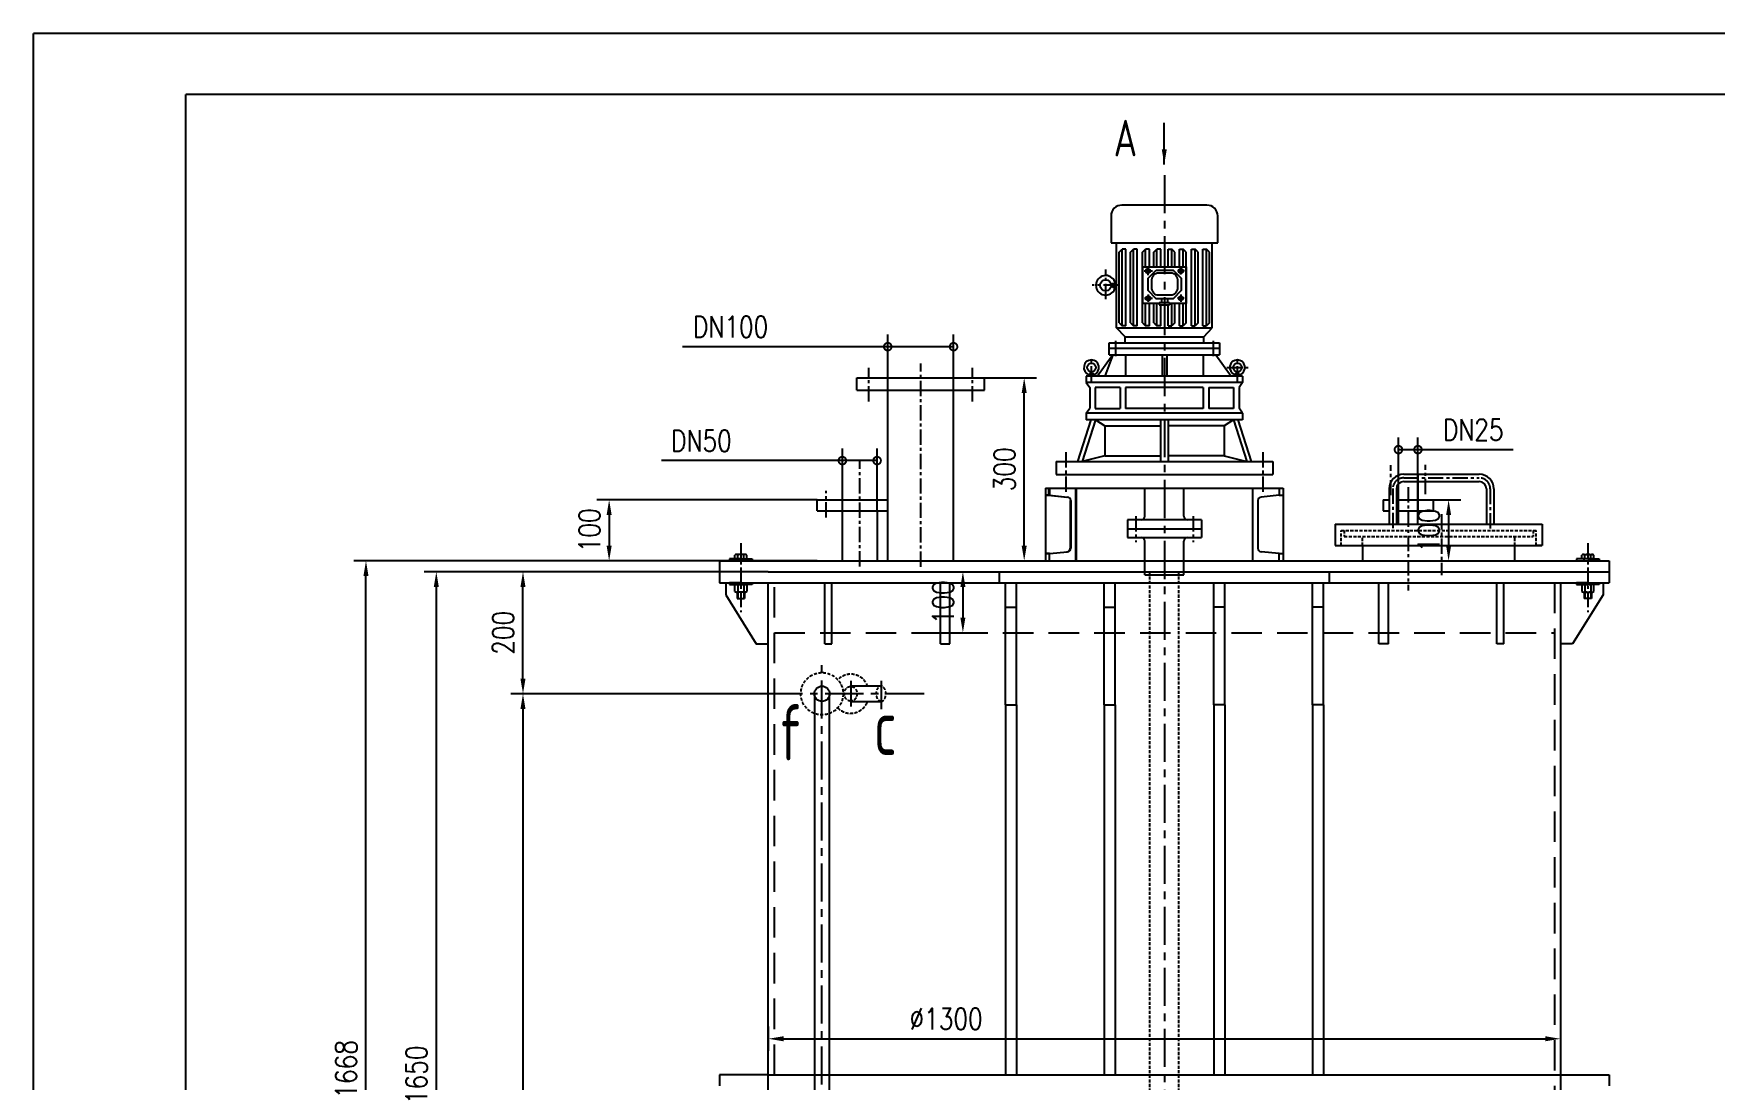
# Model space of a CAD drawing. Header units: millimetres. Extents: x -250 to 5690, y -100 to 4100.
# Drawn here: x -250 to 2510, y 2383 to 4100 of the extents above; entities that cross this region are included whole.
import ezdxf

# ---------------------------------------------------------------- set-up
doc = ezdxf.new("R2010")
doc.units = ezdxf.units.MM
doc.header["$LTSCALE"] = 100
doc.linetypes.add('CENTER', pattern=[2, 1.25, -0.25, 0.25, -0.25])
doc.linetypes.add('DASHED', pattern=[0.75, 0.5, -0.25])
for name, color, linetype in [('1轮廓实线层', 7, 'Continuous'), ('2细线层', 4, 'Continuous'), ('3中心线层', 1, 'CENTER'), ('4虚线层', 6, 'DASHED'), ('6文字层', 3, 'Continuous'), ('RAHMEN025', 7, 'Continuous'), ('图框层', 7, 'Continuous')]:
    doc.layers.add(name, color=color, linetype=linetype)
doc.styles.add('PC_TEXTSTYLE', font='isocp.shx', dxfattribs={"width": 0.8, "bigfont": 'hzfs.shx'})
doc.styles.get("Standard").update_dxf_attribs({"font": 'isocp.shx', "width": 0.707, "bigfont": 'hztxt.shx'})
doc.styles.add('TH_GBDIM', font='romans.shx', dxfattribs={"width": 0.8, "bigfont": 'gbcbig.shx'})
doc.dimstyles.new('TH_GBDIM', dxfattribs={"dimscale": 10, "dimtxt": 3.5, "dimasz": 2.5, "dimexe": 2, "dimexo": 0, "dimgap": 1.5, "dimtad": 1, "dimdec": 1, "dimzin": 0, "dimdsep": 46, "dimtxsty": 'TH_GBDIM', "dimcen": 2.5, "dimclrd": 130, "dimclre": 130, "dimclrt": 3, "dimadec": 0, "dimazin": 0, "dimtfac": 0.714286, "dimtdec": 1, "dimtmove": 0, "dimatfit": 3, "dimfxl": 1, "dimtzin": 0, "dimlwd": -1, "dimlwe": -1, "dimarcsym": 0})

# ---------------------------------------------------------------- blocks, each defined once
blk = doc.blocks.new('*D15')
at = {"layer": '1轮廓实线层', "color": 130, "ltscale": 0.1, "transparency": 16777216}
for p, q in [((875.7, 3217.5), (390.8, 3217.5)), ((410.8, 3192.5), (410.8, 1592.5)), ((955.7, 1567.5), (390.8, 1567.5))]:
    blk.add_line(p, q, dxfattribs=at)
for points in [[(406.7, 3192.5), (415, 3192.5), (410.8, 3217.5)], [(406.7, 1592.5), (415, 1592.5), (410.8, 1567.5)]]:
    blk.add_solid(points, dxfattribs=at)
at = {"layer": 'Defpoints', "color": 0, "ltscale": 0.1, "transparency": 16777216}
for p in [(875.7, 3217.5), (410.8, 1567.5), (955.7, 1567.5)]:
    blk.add_point(p, dxfattribs=at)
at = {"layer": '1轮廓实线层', "color": 3, "ltscale": 0.1, "transparency": 16777216, "insert": (378.3, 2392.5), "char_height": 35, "attachment_point": 5, "rotation": 90, "style": 'TH_GBDIM'}
blk.add_mtext('1650{}{}', dxfattribs=at)
blk = doc.blocks.new('_DotSmall')
at = {"color": 0, "linetype": 'ByBlock', "const_width": 0.5}
blk.add_lwpolyline([(-0.0625, 0, 1), (0.0625, 0, 1)], format="xyb", close=True, dxfattribs=at)
blk = doc.blocks.new('*D26')
at = {"layer": '1轮廓实线层', "color": 130, "ltscale": 0.1, "transparency": 16777216}
for p, q in [((1077.2, 3399.8), (780.2, 3399.8)), ((1077.2, 3317.5), (1077.2, 3419.8)), ((1134.2, 3399.8), (1077.2, 3399.8)), ((1134.2, 3317.5), (1134.2, 3419.8))]:
    blk.add_line(p, q, dxfattribs=at)
at = {"layer": 'Defpoints', "color": 0, "ltscale": 0.1, "transparency": 16777216}
for p in [(1134.2, 3399.8), (1077.2, 3317.5), (1134.2, 3317.5)]:
    blk.add_point(p, dxfattribs=at)
at = {"layer": '1轮廓实线层', "color": 130, "ltscale": 0.1, "transparency": 16777216, "xscale": 25, "yscale": 25, "zscale": 25, "rotation": 180}
blk.add_blockref('_DotSmall', (1077.2, 3399.8), dxfattribs=at)
at = {"layer": '1轮廓实线层', "color": 130, "ltscale": 0.1, "transparency": 16777216, "xscale": 25, "yscale": 25, "zscale": 25}
blk.add_blockref('_DotSmall', (1134.2, 3399.8), dxfattribs=at)
at = {"layer": '1轮廓实线层', "color": 3, "ltscale": 0.1, "transparency": 16777216, "insert": (845.9, 3432.3), "char_height": 35, "attachment_point": 5, "style": 'TH_GBDIM'}
blk.add_mtext('DN50{}{}', dxfattribs=at)
blk = doc.blocks.new('*D27')
at = {"layer": '1轮廓实线层', "color": 130, "ltscale": 0.1, "transparency": 16777216}
for p, q in [((1151.7, 3515.5), (1151.7, 3606.6)), ((1259.7, 3515.5), (1259.7, 3606.6)), ((1151.7, 3586.6), (814.7, 3586.6)), ((1259.7, 3586.6), (1151.7, 3586.6))]:
    blk.add_line(p, q, dxfattribs=at)
at = {"layer": 'Defpoints', "color": 0, "ltscale": 0.1, "transparency": 16777216}
for p in [(1259.7, 3586.6), (1151.7, 3515.5), (1259.7, 3515.5)]:
    blk.add_point(p, dxfattribs=at)
at = {"layer": '1轮廓实线层', "color": 130, "ltscale": 0.1, "transparency": 16777216, "xscale": 25, "yscale": 25, "zscale": 25, "rotation": 180}
blk.add_blockref('_DotSmall', (1151.7, 3586.6), dxfattribs=at)
at = {"layer": '1轮廓实线层', "color": 130, "ltscale": 0.1, "transparency": 16777216, "xscale": 25, "yscale": 25, "zscale": 25}
blk.add_blockref('_DotSmall', (1259.7, 3586.6), dxfattribs=at)
at = {"layer": '1轮廓实线层', "color": 3, "ltscale": 0.1, "transparency": 16777216, "insert": (893.7, 3619.1), "char_height": 35, "attachment_point": 5, "style": 'TH_GBDIM'}
blk.add_mtext('DN100{}{}', dxfattribs=at)
blk = doc.blocks.new('*D28')
at = {"layer": '1轮廓实线层', "color": 130, "ltscale": 0.1, "transparency": 16777216}
for p, q in [((1989.8, 3317.4), (1989.8, 3437.8)), ((2021.8, 3317.4), (2021.8, 3437.8)), ((1989.8, 3417.8), (2021.8, 3417.8)), ((2021.8, 3417.8), (2178.1, 3417.8))]:
    blk.add_line(p, q, dxfattribs=at)
at = {"layer": 'Defpoints', "color": 0, "ltscale": 0.1, "transparency": 16777216}
for p in [(2021.8, 3417.8), (1989.8, 3317.4), (2021.8, 3317.4)]:
    blk.add_point(p, dxfattribs=at)
at = {"layer": '1轮廓实线层', "color": 130, "ltscale": 0.1, "transparency": 16777216, "xscale": 25, "yscale": 25, "zscale": 25, "rotation": 180}
blk.add_blockref('_DotSmall', (1989.8, 3417.8), dxfattribs=at)
at = {"layer": '1轮廓实线层', "color": 130, "ltscale": 0.1, "transparency": 16777216, "xscale": 25, "yscale": 25, "zscale": 25}
blk.add_blockref('_DotSmall', (2021.8, 3417.8), dxfattribs=at)
at = {"layer": '1轮廓实线层', "color": 3, "ltscale": 0.1, "transparency": 16777216, "insert": (2112.5, 3450.3), "char_height": 35, "attachment_point": 5, "style": 'TH_GBDIM'}
blk.add_mtext('DN25{}{}', dxfattribs=at)
blk = doc.blocks.new('*D30')
at = {"layer": '1轮廓实线层', "color": 130, "ltscale": 0.1, "transparency": 16777216}
for p, q in [((984.3, 3017.4), (533.1, 3017.4)), ((553.1, 2992.4), (553.1, 1592.5)), ((832.3, 1567.5), (533.1, 1567.5))]:
    blk.add_line(p, q, dxfattribs=at)
for points in [[(548.9, 2992.4), (557.2, 2992.4), (553.1, 3017.4)], [(548.9, 1592.5), (557.2, 1592.5), (553.1, 1567.5)]]:
    blk.add_solid(points, dxfattribs=at)
at = {"layer": 'Defpoints', "color": 0, "ltscale": 0.1, "transparency": 16777216}
for p in [(984.3, 3017.4), (553.1, 1567.5), (832.3, 1567.5)]:
    blk.add_point(p, dxfattribs=at)
at = {"layer": '1轮廓实线层', "color": 3, "ltscale": 0.1, "transparency": 16777216, "insert": (520.6, 2292.4), "char_height": 35, "attachment_point": 5, "rotation": 90, "style": 'TH_GBDIM'}
blk.add_mtext('1450{}{}', dxfattribs=at)
blk = doc.blocks.new('*D39')
at = {"layer": '1轮廓实线层', "color": 130, "ltscale": 0.1, "transparency": 16777216}
for p, q in [((1035.7, 3335.5), (674.5, 3335.5)), ((694.5, 3310.5), (694.5, 3260.5)), ((1035.7, 3235.5), (674.5, 3235.5))]:
    blk.add_line(p, q, dxfattribs=at)
for points in [[(690.3, 3310.5), (698.6, 3310.5), (694.5, 3335.5)], [(690.3, 3260.5), (698.6, 3260.5), (694.5, 3235.5)]]:
    blk.add_solid(points, dxfattribs=at)
at = {"layer": 'Defpoints', "color": 0, "ltscale": 0.1, "transparency": 16777216}
for p in [(1035.7, 3335.5), (694.5, 3235.5), (1035.7, 3235.5)]:
    blk.add_point(p, dxfattribs=at)
at = {"layer": '1轮廓实线层', "color": 3, "ltscale": 0.1, "transparency": 16777216, "insert": (662, 3285.5), "char_height": 35, "attachment_point": 5, "rotation": 90, "style": 'TH_GBDIM'}
blk.add_mtext('100{}{}', dxfattribs=at)
blk = doc.blocks.new('*D40')
at = {"layer": '1轮廓实线层', "color": 130, "ltscale": 0.1, "transparency": 16777216}
for p, q in [((1310.7, 3535.5), (1395.6, 3535.5)), ((1375.6, 3260.5), (1375.6, 3510.5)), ((1306.5, 3235.5), (1395.6, 3235.5))]:
    blk.add_line(p, q, dxfattribs=at)
for points in [[(1371.4, 3510.5), (1379.8, 3510.5), (1375.6, 3535.5)], [(1371.4, 3260.5), (1379.8, 3260.5), (1375.6, 3235.5)]]:
    blk.add_solid(points, dxfattribs=at)
at = {"layer": 'Defpoints', "color": 0, "ltscale": 0.1, "transparency": 16777216}
for p in [(1310.7, 3535.5), (1375.6, 3535.5), (1306.5, 3235.5)]:
    blk.add_point(p, dxfattribs=at)
at = {"layer": '1轮廓实线层', "color": 3, "ltscale": 0.1, "transparency": 16777216, "insert": (1343.1, 3385.5), "char_height": 35, "attachment_point": 5, "rotation": 90, "style": 'TH_GBDIM'}
blk.add_mtext('300{}{}', dxfattribs=at)
blk = doc.blocks.new('*D41')
at = {"layer": '1轮廓实线层', "color": 130, "ltscale": 0.1, "transparency": 16777216}
for p, q in [((875.7, 3217.5), (533.1, 3217.5)), ((553.1, 3042.4), (553.1, 3192.5)), ((984.3, 3017.4), (533.1, 3017.4))]:
    blk.add_line(p, q, dxfattribs=at)
for points in [[(548.9, 3192.5), (557.2, 3192.5), (553.1, 3217.5)], [(548.9, 3042.4), (557.2, 3042.4), (553.1, 3017.4)]]:
    blk.add_solid(points, dxfattribs=at)
at = {"layer": 'Defpoints', "color": 0, "ltscale": 0.1, "transparency": 16777216}
for p in [(553.1, 3217.5), (875.7, 3217.5), (984.3, 3017.4)]:
    blk.add_point(p, dxfattribs=at)
at = {"layer": '1轮廓实线层', "color": 3, "ltscale": 0.1, "transparency": 16777216, "insert": (520.6, 3117.4), "char_height": 35, "attachment_point": 5, "rotation": 90, "style": 'TH_GBDIM'}
blk.add_mtext('200{}{}', dxfattribs=at)
blk = doc.blocks.new('*D43')
at = {"layer": '1轮廓实线层', "color": 130, "ltscale": 0.1, "transparency": 16777216}
for p, q in [((1212.8, 3217.5), (1295, 3217.5)), ((1275, 3192.5), (1275, 3142.5)), ((1212.8, 3117.5), (1295, 3117.5))]:
    blk.add_line(p, q, dxfattribs=at)
for points in [[(1270.9, 3192.5), (1279.2, 3192.5), (1275, 3217.5)], [(1270.9, 3142.5), (1279.2, 3142.5), (1275, 3117.5)]]:
    blk.add_solid(points, dxfattribs=at)
at = {"layer": 'Defpoints', "color": 0, "ltscale": 0.1, "transparency": 16777216}
for p in [(1212.8, 3217.5), (1212.8, 3117.5), (1275, 3117.5)]:
    blk.add_point(p, dxfattribs=at)
at = {"layer": '1轮廓实线层', "color": 3, "ltscale": 0.1, "transparency": 16777216, "insert": (1242.5, 3167.5), "char_height": 35, "attachment_point": 5, "rotation": 90, "style": 'TH_GBDIM'}
blk.add_mtext('100{}{}', dxfattribs=at)
blk = doc.blocks.new('*D48')
at = {"layer": '1轮廓实线层', "color": 130, "ltscale": 0.1, "transparency": 16777216}
for p, q in [((955.7, 2471.5), (955.7, 2431.6)), ((2255.7, 2471.5), (2255.7, 2431.6)), ((980.7, 2451.6), (2230.7, 2451.6))]:
    blk.add_line(p, q, dxfattribs=at)
for points in [[(980.7, 2455.8), (980.7, 2447.5), (955.7, 2451.6)], [(2230.7, 2455.8), (2230.7, 2447.5), (2255.7, 2451.6)]]:
    blk.add_solid(points, dxfattribs=at)
at = {"layer": 'Defpoints', "color": 0, "ltscale": 0.1, "transparency": 16777216}
for p in [(955.7, 2471.5), (2255.7, 2471.5), (2255.7, 2451.6)]:
    blk.add_point(p, dxfattribs=at)
at = {"layer": '1轮廓实线层', "color": 3, "ltscale": 0.1, "transparency": 16777216, "insert": (1247.5, 2484.1), "char_height": 35, "attachment_point": 5, "style": 'TH_GBDIM'}
blk.add_mtext('%%c1300{}{}', dxfattribs=at)
blk = doc.blocks.new('*D49')
at = {"layer": '1轮廓实线层', "color": 130, "ltscale": 0.1, "transparency": 16777216}
for p, q in [((875.7, 3235.5), (275.4, 3235.5)), ((295.4, 1592.5), (295.4, 3210.5)), ((837.3, 1567.5), (275.4, 1567.5))]:
    blk.add_line(p, q, dxfattribs=at)
for points in [[(291.2, 3210.5), (299.6, 3210.5), (295.4, 3235.5)], [(291.2, 1592.5), (299.6, 1592.5), (295.4, 1567.5)]]:
    blk.add_solid(points, dxfattribs=at)
at = {"layer": 'Defpoints', "color": 0, "ltscale": 0.1, "transparency": 16777216}
for p in [(295.4, 3235.5), (875.7, 3235.5), (837.3, 1567.5)]:
    blk.add_point(p, dxfattribs=at)
at = {"layer": '1轮廓实线层', "color": 3, "ltscale": 0.1, "transparency": 16777216, "insert": (262.9, 2401.5), "char_height": 35, "attachment_point": 5, "rotation": 90, "style": 'TH_GBDIM'}
blk.add_mtext('1668{}{}', dxfattribs=at)
blk = doc.blocks.new('*D50')
at = {"layer": '1轮廓实线层', "color": 130, "ltscale": 0.1, "transparency": 16777216}
for p, q in [((2046.8, 3335.4), (2092.1, 3335.4)), ((2072.1, 3310.4), (2072.1, 3260.5)), ((1964.8, 3235.5), (2092.1, 3235.5))]:
    blk.add_line(p, q, dxfattribs=at)
for points in [[(2068, 3310.4), (2076.3, 3310.4), (2072.1, 3335.4)], [(2068, 3260.5), (2076.3, 3260.5), (2072.1, 3235.5)]]:
    blk.add_solid(points, dxfattribs=at)
at = {"layer": 'Defpoints', "color": 0, "ltscale": 0.1, "transparency": 16777216}
for p in [(2046.8, 3335.4), (1964.8, 3235.5), (2072.1, 3235.5)]:
    blk.add_point(p, dxfattribs=at)
at = {"layer": '1轮廓实线层', "color": 3, "ltscale": 0.1, "transparency": 16777216, "insert": (2039.6, 3285.4), "char_height": 35, "attachment_point": 5, "rotation": 90, "style": 'TH_GBDIM'}
blk.add_mtext('100{}{}', dxfattribs=at)

msp = doc.modelspace()

# ---------------------------------------------------------------- linework, layer by layer
for p, q in [((900.8, 3185.18), (900.8, 3195.55)), ((903.28, 3196.46), (918.17, 3196.46)), ((918.17, 3184.26), (903.28, 3184.26)), ((905.76, 3195.55), (905.76, 3185.18)), ((915.69, 3195.55), (915.69, 3185.18)), ((920.65, 3195.55), (920.65, 3185.18)), ((2290.8, 3195.55), (2290.8, 3185.18)), ((2308.17, 3196.46), (2293.28, 3196.46)), ((2293.28, 3184.26), (2308.17, 3184.26)), ((2295.76, 3195.55), (2295.76, 3185.18)), ((2305.69, 3195.55), (2305.69, 3185.18)), ((2310.65, 3185.18), (2310.65, 3195.55))]:
    msp.add_line(p, q)
for centre, radius, start, end in [((903.28, 3192.64), 3.82, 49.51551, 130.48449), ((903.28, 3188.09), 3.82, 229.51551, 310.48449), ((910.72, 3182.55), 13.91, 69.10595, 110.89405), ((910.72, 3198.18), 13.91, 249.10595, 290.89405), ((918.17, 3192.64), 3.82, 49.51551, 130.48449), ((918.17, 3188.09), 3.82, 229.51551, 310.48449), ((2293.28, 3192.64), 3.82, 49.51551, 130.48449), ((2293.28, 3188.09), 3.82, 229.51551, 310.48449), ((2300.72, 3182.55), 13.91, 69.10595, 110.89405), ((2300.72, 3198.18), 13.91, 249.10595, 290.89405), ((2308.17, 3192.64), 3.82, 49.51551, 130.48449), ((2308.17, 3188.09), 3.82, 229.51551, 310.48449)]:
    msp.add_arc(centre, radius, start, end)
at = {"layer": '1轮廓实线层'}
for p, q in [((1675.47, 3818.79), (1535.98, 3818.79)), ((1518.2, 3801.02), (1518.2, 3757.17)), ((1693.25, 3757.17), (1693.25, 3801.02)), ((1518.2, 3757.17), (1693.25, 3757.17)), ((1527.13, 3617.43), (1527.13, 3757.17)), ((1684.32, 3617.43), (1684.32, 3757.17)), ((1531.59, 3741.76), (1536.45, 3746.61)), ((1531.59, 3625.75), (1531.59, 3741.76)), ((1536.45, 3620.9), (1536.45, 3746.61)), ((1542.68, 3746.61), (1536.45, 3746.61)), ((1542.68, 3620.9), (1542.68, 3746.61)), ((1550.17, 3741.76), (1555.03, 3746.61)), ((1550.17, 3625.75), (1550.17, 3741.76)), ((1555.03, 3620.9), (1555.03, 3746.61)), ((1561.26, 3746.61), (1555.03, 3746.61)), ((1561.26, 3620.9), (1561.26, 3746.61)), ((1570.03, 3741.76), (1574.88, 3746.61)), ((1570.03, 3625.75), (1570.03, 3741.76)), ((1581.11, 3746.61), (1574.88, 3746.61)), ((1574.88, 3717.56), (1574.88, 3746.61)), ((1581.11, 3717.56), (1581.11, 3746.61)), ((1588.61, 3741.76), (1593.46, 3746.61)), ((1588.61, 3717.56), (1588.61, 3741.76)), ((1599.7, 3746.61), (1593.46, 3746.61)), ((1593.46, 3717.56), (1593.46, 3746.61)), ((1599.7, 3717.56), (1599.7, 3746.61)), ((1611.75, 3717.56), (1611.75, 3746.61)), ((1611.75, 3746.61), (1617.98, 3746.61)), ((1622.84, 3741.76), (1617.98, 3746.61)), ((1617.98, 3717.56), (1617.98, 3746.61)), ((1622.84, 3717.56), (1622.84, 3741.76)), ((1630.33, 3717.56), (1630.33, 3746.61)), ((1630.33, 3746.61), (1636.57, 3746.61)), ((1636.57, 3717.56), (1636.57, 3746.61)), ((1641.42, 3741.76), (1636.57, 3746.61)), ((1641.42, 3625.75), (1641.42, 3741.76)), ((1650.19, 3620.9), (1650.19, 3746.61)), ((1650.19, 3746.61), (1656.42, 3746.61)), ((1656.42, 3620.9), (1656.42, 3746.61)), ((1661.27, 3741.76), (1656.42, 3746.61)), ((1661.27, 3625.75), (1661.27, 3741.76)), ((1668.77, 3620.9), (1668.77, 3746.61)), ((1668.77, 3746.61), (1675, 3746.61)), ((1675, 3620.9), (1675, 3746.61)), ((1679.85, 3741.76), (1675, 3746.61)), ((1679.85, 3625.75), (1679.85, 3741.76)), ((1522.54, 3690.71), (1522.54, 3684.27)), ((1524.35, 3693.03), (1526.41, 3693.03)), ((1524.35, 3681.57), (1526.41, 3681.57)), ((1574.88, 3620.9), (1574.88, 3657.61)), ((1581.11, 3620.9), (1581.11, 3657.61)), ((1588.61, 3625.75), (1588.61, 3657.61)), ((1593.46, 3620.9), (1593.46, 3657.61)), ((1614.32, 3658.61), (1597.13, 3658.61)), ((1597.13, 3658.61), (1597.13, 3655.08)), ((1597.13, 3655.08), (1614.32, 3655.08)), ((1599.7, 3620.9), (1599.7, 3655.08)), ((1600.84, 3665.22), (1600.84, 3658.61)), ((1610.61, 3665.22), (1610.61, 3658.61)), ((1611.75, 3620.9), (1611.75, 3655.08)), ((1614.32, 3658.61), (1614.32, 3655.08)), ((1617.98, 3620.9), (1617.98, 3657.61)), ((1622.84, 3625.75), (1622.84, 3657.61)), ((1630.33, 3620.9), (1630.33, 3657.61)), ((1636.57, 3620.9), (1636.57, 3657.61)), ((1527.13, 3617.43), (1684.32, 3617.43)), ((1541.18, 3602.76), (1527.13, 3617.43)), ((1531.59, 3625.75), (1536.45, 3620.9)), ((1542.68, 3620.9), (1536.45, 3620.9)), ((1550.17, 3625.75), (1555.03, 3620.9)), ((1561.26, 3620.9), (1555.03, 3620.9)), ((1570.03, 3625.75), (1574.88, 3620.9)), ((1581.11, 3620.9), (1574.88, 3620.9)), ((1588.61, 3625.75), (1593.46, 3620.9)), ((1599.7, 3620.9), (1593.46, 3620.9)), ((1611.75, 3620.9), (1617.98, 3620.9)), ((1622.84, 3625.75), (1617.98, 3620.9)), ((1630.33, 3620.9), (1636.57, 3620.9)), ((1641.42, 3625.75), (1636.57, 3620.9)), ((1650.19, 3620.9), (1656.42, 3620.9)), ((1661.27, 3625.75), (1656.42, 3620.9)), ((1668.77, 3620.9), (1675, 3620.9)), ((1670.27, 3602.76), (1684.32, 3617.43)), ((1679.85, 3625.75), (1675, 3620.9)), ((1515.23, 3592.8), (1696.22, 3592.8)), ((1515.23, 3573.28), (1515.23, 3592.8)), ((1541.18, 3602.76), (1670.27, 3602.76)), ((1541.18, 3592.8), (1541.18, 3602.76)), ((1670.27, 3592.8), (1670.27, 3602.76)), ((1696.22, 3592.8), (1696.22, 3573.28)), ((1521.15, 3573.28), (1496.09, 3538.54)), ((1521.15, 3573.28), (1507.94, 3538.54)), ((1515.23, 3584.21), (1696.22, 3584.21)), ((1515.23, 3573.28), (1696.22, 3573.28)), ((1542.12, 3573.28), (1542.12, 3538.54)), ((1601.78, 3573.28), (1601.78, 3538.54)), ((1609.67, 3573.28), (1609.67, 3538.54)), ((1669.33, 3573.28), (1669.33, 3538.54)), ((1690.3, 3573.28), (1715.36, 3538.54)), ((1100.72, 3535.46), (1310.72, 3535.46)), ((1100.72, 3515.46), (1100.72, 3535.46)), ((1310.72, 3515.46), (1310.72, 3535.46)), ((1733.86, 3538.54), (1477.59, 3538.54)), ((1477.59, 3538.54), (1477.59, 3527.75)), ((1481.52, 3541.1), (1481.52, 3538.54)), ((1483.32, 3542.49), (1488.28, 3542.49)), ((1490.35, 3541.1), (1490.35, 3538.54)), ((1721.1, 3541.1), (1721.1, 3538.54)), ((1728.13, 3542.49), (1723.17, 3542.49)), ((1729.92, 3541.1), (1729.92, 3538.54)), ((1733.86, 3538.54), (1733.86, 3527.75)), ((1100.72, 3515.46), (1310.72, 3515.46)), ((1151.72, 3235.46), (1151.72, 3515.46)), ((1259.72, 3235.46), (1259.72, 3515.46)), ((1733.86, 3527.75), (1477.59, 3527.75)), ((1477.59, 3527.75), (1483.25, 3519.48)), ((1483.25, 3519.48), (1483.25, 3485.69)), ((1492.14, 3519.48), (1492.14, 3485.34)), ((1533.03, 3519.48), (1492.14, 3519.48)), ((1533.03, 3519.48), (1533.03, 3485.34)), ((1669.33, 3519.48), (1542.12, 3519.48)), ((1542.12, 3519.48), (1542.12, 3485.34)), ((1669.33, 3519.48), (1669.33, 3485.34)), ((1678.41, 3519.48), (1678.41, 3485.34)), ((1678.41, 3519.48), (1719.3, 3519.48)), ((1719.3, 3519.48), (1719.3, 3485.34)), ((1733.86, 3527.75), (1728.2, 3519.48)), ((1728.2, 3519.48), (1728.2, 3485.69)), ((1477.59, 3477.42), (1483.25, 3485.69)), ((1492.14, 3485.34), (1533.03, 3485.34)), ((1669.33, 3485.34), (1542.12, 3485.34)), ((1719.3, 3485.34), (1678.41, 3485.34)), ((1733.86, 3477.42), (1728.2, 3485.69)), ((1484.96, 3466.63), (1463.12, 3398.26)), ((1492.56, 3466.63), (1470.73, 3398.26)), ((1733.86, 3477.42), (1477.59, 3477.42)), ((1477.59, 3477.42), (1477.59, 3466.63)), ((1733.86, 3466.63), (1477.59, 3466.63)), ((1492.56, 3466.63), (1507.71, 3456.7)), ((1507.71, 3456.7), (1599.41, 3456.7)), ((1507.71, 3456.7), (1507.71, 3407.88)), ((1599.41, 3466.63), (1599.41, 3398.26)), ((1612.04, 3466.63), (1612.04, 3398.26)), ((1703.74, 3456.7), (1612.04, 3456.7)), ((1718.88, 3466.63), (1703.74, 3456.7)), ((1703.74, 3456.7), (1703.74, 3407.88)), ((1718.88, 3466.63), (1740.72, 3398.26)), ((1726.49, 3466.63), (1748.32, 3398.26)), ((1733.86, 3477.42), (1733.86, 3466.63)), ((1427.97, 3398.26), (1427.97, 3377.19)), ((1427.97, 3398.26), (1783.47, 3398.26)), ((1427.97, 3398.26), (1427.97, 3377.19)), ((1507.71, 3407.88), (1470.73, 3398.26)), ((1507.71, 3407.88), (1599.41, 3407.88)), ((1703.74, 3407.88), (1612.04, 3407.88)), ((1703.74, 3407.88), (1740.72, 3398.26)), ((1783.47, 3398.26), (1783.47, 3377.19)), ((1427.97, 3377.19), (1783.47, 3377.19)), ((1989.79, 3317.42), (1989.79, 3369.72)), ((1998.43, 3377.45), (2122.43, 3377.45)), ((2021.79, 3377.45), (2021.79, 3317.42)), ((1410.82, 3354.84), (1410.82, 3235.46)), ((1410.82, 3354.84), (1800.63, 3354.84)), ((1410.82, 3354.84), (1410.82, 3235.46)), ((1410.82, 3343.1), (1415.76, 3343.1)), ((1417.15, 3343.1), (1410.82, 3343.1)), ((1415.76, 3354.84), (1415.76, 3343.1)), ((1415.76, 3343.1), (1445.41, 3340.03)), ((1417.15, 3354.84), (1417.15, 3343.1)), ((1417.15, 3343.1), (1446.79, 3340.03)), ((1459.76, 3354.84), (1459.76, 3235.46)), ((1461.15, 3354.84), (1461.15, 3235.46)), ((1573.73, 3354.84), (1637.72, 3354.84)), ((1573.73, 3308.56), (1573.73, 3354.84)), ((1637.72, 3308.56), (1637.72, 3354.84)), ((1750.3, 3354.84), (1750.3, 3235.46)), ((1794.3, 3343.1), (1764.65, 3340.03)), ((1794.3, 3354.84), (1794.3, 3343.1)), ((1794.3, 3343.1), (1800.63, 3343.1)), ((1800.63, 3354.84), (1800.63, 3235.46)), ((1974.43, 3353.45), (1974.43, 3295.45)), ((1986.43, 3353.45), (1986.43, 3295.45)), ((1998.43, 3365.45), (2122.43, 3365.45)), ((2134.43, 3353.45), (2134.43, 3295.45)), ((2146.43, 3353.45), (2146.43, 3295.45)), ((1035.72, 3335.46), (1151.72, 3335.46)), ((1035.72, 3317.46), (1035.72, 3335.46)), ((1035.72, 3317.46), (1151.72, 3317.46)), ((1077.22, 3235.46), (1077.22, 3317.46)), ((1134.22, 3317.46), (1134.22, 3235.46)), ((1450.8, 3334.13), (1450.8, 3256.17)), ((1452.18, 3334.13), (1452.18, 3256.17)), ((1759.26, 3334.13), (1759.26, 3256.17)), ((1964.79, 3335.42), (1964.79, 3317.42)), ((1964.79, 3335.42), (1974.43, 3335.42)), ((1964.79, 3317.42), (1974.43, 3317.42)), ((1986.43, 3335.42), (2046.79, 3335.42)), ((1986.43, 3317.42), (2046.79, 3317.42)), ((1989.79, 3295.45), (1989.79, 3317.42)), ((2021.79, 3295.45), (2021.79, 3317.42)), ((2046.79, 3335.42), (2046.79, 3317.42)), ((1544.95, 3302.64), (1544.95, 3273.61)), ((1666.5, 3302.64), (1544.95, 3302.64)), ((1544.95, 3288.12), (1666.5, 3288.12)), ((1666.5, 3302.64), (1666.5, 3273.61)), ((1885.8, 3295.45), (2225.8, 3295.45)), ((1885.8, 3295.45), (1885.8, 3260.45)), ((2225.79, 3295.45), (2225.79, 3260.45)), ((1544.95, 3273.61), (1666.5, 3273.61)), ((1573.73, 3212.51), (1573.73, 3267.69)), ((1637.72, 3212.51), (1637.72, 3267.69)), ((1885.8, 3260.45), (1895.8, 3260.45)), ((1895.8, 3260.45), (2225.07, 3260.45)), ((1930.8, 3260.45), (1930.8, 3235.46)), ((2180.8, 3235.46), (2180.8, 3260.45)), ((2225.79, 3260.45), (2215.79, 3260.45)), ((875.72, 3235.46), (2335.72, 3235.46)), ((875.72, 3235.46), (875.72, 3217.46)), ((892.22, 3238.46), (892.22, 3235.46)), ((910.72, 3238.46), (892.22, 3238.46)), ((892.22, 3235.46), (910.72, 3235.46)), ((900.8, 3238.46), (900.8, 3244.84)), ((900.8, 3238.46), (920.65, 3238.46)), ((910.72, 3245.96), (903.28, 3245.96)), ((905.76, 3238.46), (905.76, 3244.84)), ((918.17, 3245.96), (910.72, 3245.96)), ((910.72, 3238.46), (929.22, 3238.46)), ((929.22, 3235.46), (910.72, 3235.46)), ((915.69, 3238.46), (915.69, 3244.84)), ((920.65, 3238.46), (920.65, 3244.84)), ((929.22, 3238.46), (929.22, 3235.46)), ((1410.82, 3247.2), (1415.76, 3247.2)), ((1417.15, 3247.2), (1410.82, 3247.2)), ((1410.82, 3235.46), (1535.03, 3235.46)), ((1417.15, 3247.2), (1446.79, 3250.27)), ((1417.15, 3235.46), (1417.15, 3247.2)), ((1675.03, 3235.46), (1800.63, 3235.46)), ((1794.3, 3247.2), (1764.65, 3250.27)), ((1794.3, 3247.2), (1800.63, 3247.2)), ((1794.3, 3235.46), (1794.3, 3247.2)), ((2300.72, 3238.46), (2282.22, 3238.46)), ((2282.22, 3238.46), (2282.22, 3235.46)), ((2282.22, 3235.46), (2300.72, 3235.46)), ((2290.8, 3238.46), (2290.8, 3244.84)), ((2310.65, 3238.46), (2290.8, 3238.46)), ((2293.28, 3245.96), (2300.72, 3245.96)), ((2295.76, 3238.46), (2295.76, 3244.84)), ((2300.72, 3245.96), (2308.17, 3245.96)), ((2300.72, 3238.46), (2319.22, 3238.46)), ((2319.22, 3235.46), (2300.72, 3235.46)), ((2305.69, 3238.46), (2305.69, 3244.84)), ((2310.65, 3238.46), (2310.65, 3244.84)), ((2319.22, 3238.46), (2319.22, 3235.46)), ((2335.72, 3235.46), (2335.72, 3217.46)), ((955.72, 3217.46), (875.72, 3217.46)), ((875.72, 3217.46), (875.72, 3199.46)), ((955.72, 3217.46), (2255.72, 3217.46)), ((1334.82, 3199.46), (1334.82, 3217.46)), ((1573.73, 3212.51), (1637.72, 3212.51)), ((1876.63, 3199.46), (1876.63, 3217.46)), ((2255.72, 3217.46), (2335.72, 3217.46)), ((2335.72, 3217.46), (2335.72, 3199.46)), ((875.72, 3199.46), (2335.72, 3199.46)), ((885.72, 3199.46), (885.72, 3179.46)), ((885.72, 3179.46), (935.72, 3099.46)), ((910.72, 3199.46), (892.22, 3199.46)), ((892.22, 3199.46), (892.22, 3196.46)), ((892.22, 3196.46), (910.72, 3196.46)), ((904.72, 3184.26), (904.72, 3173.46)), ((910.72, 3199.46), (929.22, 3199.46)), ((929.22, 3196.46), (910.72, 3196.46)), ((916.72, 3184.26), (916.72, 3173.46)), ((929.22, 3199.46), (929.22, 3196.46)), ((955.72, 1567.46), (955.72, 3199.46)), ((1048.59, 3099.46), (1048.59, 3199.46)), ((1060.16, 3099.46), (1060.16, 3199.46)), ((1238.21, 3099.46), (1238.21, 3199.46)), ((1253.8, 3099.46), (1253.8, 3199.46)), ((1344.82, 2999.46), (1344.82, 3199.46)), ((1362.82, 2999.46), (1362.82, 3199.46)), ((1506.82, 2999.46), (1506.82, 3199.46)), ((1524.82, 2999.46), (1524.82, 3199.46)), ((1686.63, 2999.46), (1686.63, 3199.46)), ((1704.63, 2999.46), (1704.63, 3199.46)), ((1848.63, 2999.46), (1848.63, 3199.46)), ((1866.63, 2999.46), (1866.63, 3199.46)), ((1957.65, 3099.46), (1957.65, 3199.46)), ((1973.24, 3099.46), (1973.24, 3199.46)), ((2151.29, 3099.46), (2151.29, 3199.46)), ((2162.86, 3099.46), (2162.86, 3199.46)), ((2255.72, 3199.46), (2255.72, 1567.46)), ((2325.72, 3179.46), (2275.72, 3099.46)), ((2282.22, 3199.46), (2282.22, 3196.46)), ((2300.72, 3199.46), (2282.22, 3199.46)), ((2282.22, 3196.46), (2300.72, 3196.46)), ((2294.72, 3184.26), (2294.72, 3173.46)), ((2300.72, 3199.46), (2319.22, 3199.46)), ((2319.22, 3196.46), (2300.72, 3196.46)), ((2306.72, 3184.26), (2306.72, 3173.46)), ((2319.22, 3199.46), (2319.22, 3196.46)), ((2325.72, 3199.46), (2325.72, 3179.46)), ((904.72, 3173.46), (916.72, 3173.46)), ((1344.82, 3159.46), (1362.82, 3159.46)), ((1506.82, 3159.46), (1524.82, 3159.46)), ((1704.63, 3159.46), (1686.63, 3159.46)), ((1866.63, 3159.46), (1848.63, 3159.46)), ((2306.72, 3173.46), (2294.72, 3173.46)), ((935.72, 3099.46), (955.72, 3099.46)), ((1048.59, 3099.46), (1060.16, 3099.46)), ((1238.21, 3099.46), (1253.8, 3099.46)), ((1973.24, 3099.46), (1957.65, 3099.46)), ((2162.86, 3099.46), (2151.29, 3099.46)), ((2275.72, 3099.46), (2255.72, 3099.46)), ((1031.29, 3017.46), (1031.29, 1637.49)), ((1056.29, 1637.49), (1056.29, 3017.46)), ((1344.82, 2999.46), (1362.82, 2999.46)), ((1344.82, 2999.46), (1344.82, 2392.46)), ((1362.82, 2999.46), (1362.82, 2392.46)), ((1506.82, 2999.46), (1506.82, 2392.46)), ((1506.82, 2999.46), (1524.82, 2999.46)), ((1524.82, 2999.46), (1524.82, 2392.46)), ((1704.63, 2999.46), (1686.63, 2999.46)), ((1686.63, 2999.46), (1686.63, 2392.46)), ((1704.63, 2999.46), (1704.63, 2392.46)), ((1848.63, 2999.46), (1848.63, 2392.46)), ((1866.63, 2999.46), (1848.63, 2999.46)), ((1866.63, 2999.46), (1866.63, 2392.46)), ((875.72, 2392.46), (875.72, 2374.46)), ((955.72, 2392.46), (875.72, 2392.46)), ((955.72, 2392.46), (2255.72, 2392.46)), ((2255.72, 2392.46), (2335.72, 2392.46)), ((2335.72, 2392.46), (2335.72, 2374.46))]:
    msp.add_line(p, q, dxfattribs=at)
msp.add_lwpolyline([(1597.13, 3657.61), (1570.07, 3657.61), (1570.07, 3717.56), (1641.42, 3717.56), (1641.42, 3657.61), (1614.32, 3657.61)], dxfattribs=at)
for points in [[(1578.81, 3706.82), (1582.25, 3708.81), (1582.25, 3712.78), (1578.81, 3714.77), (1575.37, 3712.78), (1575.37, 3708.81)], [(1592.43, 3712.19), (1619.83, 3712.19), (1633.23, 3698.79), (1633.23, 3678.62), (1619.83, 3665.22), (1592.43, 3665.22), (1579.03, 3678.62), (1579.03, 3698.79)], [(1632.64, 3706.82), (1629.2, 3708.81), (1629.2, 3712.78), (1632.64, 3714.77), (1636.08, 3712.78), (1636.08, 3708.81)], [(1523.2, 3691.32), (1525.49, 3691.32), (1525.49, 3682.73), (1523.2, 3682.73)], [(1578.81, 3670.04), (1582.25, 3668.05), (1582.25, 3664.07), (1578.81, 3662.09), (1575.37, 3664.07), (1575.37, 3668.05)], [(1632.64, 3670.04), (1629.2, 3668.05), (1629.2, 3664.07), (1632.64, 3662.09), (1636.08, 3664.07), (1636.08, 3668.05)], [(1482.85, 3541.98), (1482.85, 3540.22), (1489.46, 3540.22), (1489.46, 3541.98)], [(1728.6, 3541.98), (1728.6, 3540.22), (1721.99, 3540.22), (1721.99, 3541.98)]]:
    msp.add_lwpolyline(points, close=True, dxfattribs=at)
msp.add_lwpolyline([(1596.02, 3707.72), (1616.24, 3707.72, -0.4142136), (1626.96, 3697), (1626.96, 3681.75, -0.4142136), (1616.24, 3671.03), (1596.02, 3671.03, -0.4142136), (1585.3, 3681.75), (1585.3, 3697, -0.4142136)], format="xyb", close=True, dxfattribs=at)
for centre, radius in [((1578.81, 3710.8), 3.36), ((1632.64, 3710.8), 3.36), ((1509.36, 3687.3), 9.17), ((1578.81, 3666.06), 3.36), ((1632.64, 3666.06), 3.36), ((1485.94, 3552.64), 7.06), ((1725.51, 3552.64), 7.06), ((1043.79, 3017.46), 12.5)]:
    msp.add_circle(centre, radius, dxfattribs=at)
for centre, radius, start, end in [((1535.98, 3801.02), 17.78, 90, 180), ((1675.47, 3801.02), 17.78, 0, 90), ((1509.36, 3687.3), 16.05, 20.91249, 339.08751), ((1515.67, 3692.68), 6.67, 306.29652, 348.22026), ((1515.67, 3681.93), 6.67, 11.77974, 53.70348), ((1485.94, 3552.64), 12.36, 290.91249, 249.08751), ((1725.51, 3552.64), 12.36, 290.91249, 249.08751), ((1481.8, 3547.78), 5.13, 281.77974, 323.70348), ((1490.07, 3547.78), 5.13, 216.29652, 258.22026), ((1721.37, 3547.78), 5.13, 281.77974, 323.70348), ((1729.65, 3547.78), 5.13, 216.29652, 258.22026), ((1998.43, 3353.45), 24, 90, 180), ((2122.43, 3353.45), 24, 0, 90), ((1446.26, 3334.13), 5.93, 0, 84.82663), ((1765.19, 3334.13), 5.93, 95.17337, 180), ((1998.43, 3353.45), 12, 90, 180), ((2122.43, 3353.45), 12, 0, 90), ((1567.8, 3308.56), 5.93, 270, 0), ((1643.64, 3308.56), 5.93, 180, 270), ((1567.8, 3267.69), 5.93, 0, 90), ((1643.64, 3267.69), 5.93, 90, 180), ((903.28, 3242.67), 3.3, 41.22087, 138.77913), ((910.72, 3234.46), 11.51, 64.45385, 115.54615), ((918.17, 3242.67), 3.3, 41.22087, 138.77913), ((1444.87, 3256.17), 5.93, 275.17337, 0), ((1446.26, 3256.17), 5.93, 275.17337, 0), ((1765.19, 3256.17), 5.93, 180, 264.82663), ((2293.28, 3242.67), 3.3, 41.22087, 138.77913), ((2300.72, 3234.46), 11.51, 64.45385, 115.54615), ((2308.17, 3242.67), 3.3, 41.22087, 138.77913)]:
    msp.add_arc(centre, radius, start, end, dxfattribs=at)
at = {"layer": '2细线层', "ltscale": 0.1}
for p in [(-250, -100), (5690, 4100)]:
    msp.add_line(p, (-250, 4100), dxfattribs=at)
at = {"layer": '2细线层'}
for p, q in [((905.92, 3184.26), (905.92, 3173.46)), ((915.52, 3184.26), (915.52, 3173.46)), ((2295.92, 3184.26), (2295.92, 3173.46)), ((2305.52, 3184.26), (2305.52, 3173.46))]:
    msp.add_line(p, q, dxfattribs=at)
at = {"layer": '3中心线层', "ltscale": 0.5}
for p, q in [((1605.72, 3868.11), (1605.72, 1524.27)), ((1043.79, 1576.69), (1043.79, 3072.28)), ((1090.85, 3038.59), (1090.85, 2996.67)), ((1140.85, 3038.84), (1140.85, 2992.17)), ((1211.68, 3017.42), (984.31, 3017.42))]:
    msp.add_line(p, q, dxfattribs=at)
at = {"layer": '3中心线层', "ltscale": 0.2}
for p, q in [((1509.36, 3664.74), (1509.36, 3713.48)), ((1572.52, 3710.8), (1586.39, 3710.8)), ((1578.81, 3704.2), (1578.81, 3716.42)), ((1638.74, 3710.8), (1627.13, 3710.8)), ((1632.64, 3704.75), (1632.64, 3716.53)), ((1530.7, 3687.3), (1487.23, 3687.3)), ((1578.81, 3671.99), (1578.81, 3660.05)), ((1632.64, 3671.99), (1632.64, 3660.29)), ((1573.24, 3666.06), (1585.91, 3666.06)), ((1638.26, 3666.06), (1627.26, 3666.06)), ((1525.73, 3596.23), (1525.73, 3569.45)), ((1685.72, 3596.23), (1685.72, 3569.45)), ((1485.94, 3529.78), (1485.94, 3569.68)), ((1725.51, 3529.78), (1725.51, 3569.68)), ((1120.72, 3496.71), (1120.72, 3551.81)), ((1205.72, 3225.69), (1205.72, 3559.22)), ((1290.72, 3496.71), (1290.72, 3551.81)), ((1708.14, 3552.64), (1745.66, 3552.64)), ((1105.72, 3226.12), (1105.72, 3400.8)), ((1444.04, 3413.69), (1444.04, 3346.93)), ((1767.41, 3413.69), (1767.41, 3346.93)), ((1977.29, 3342.9), (1977.29, 3392.46)), ((1998.43, 3371.45), (2122.43, 3371.45)), ((2034.29, 3344.71), (2034.29, 3392.72)), ((1050.72, 3306.42), (1050.72, 3350.07)), ((1980.43, 3354.02), (1980.43, 3283.42)), ((2005.79, 3356.34), (2005.79, 3186.82)), ((2140.43, 3353.45), (2140.43, 3285.45)), ((2060.43, 3311.91), (2060.43, 3211.8)), ((1558.61, 3308.72), (1558.61, 3266.05)), ((1652.84, 3308.72), (1652.84, 3266.05)), ((910.72, 3264.26), (910.72, 3151.24)), ((2300.72, 3264.26), (2300.72, 3151.24))]:
    msp.add_line(p, q, dxfattribs=at)
at = {"layer": '3中心线层'}
for p, q in [((1080.72, 3217.49), (1130.72, 3217.44)), ((1080.72, 2392.49), (1130.72, 2392.44))]:
    msp.add_line(p, q, dxfattribs=at)
at = {"layer": '3中心线层', "ltscale": 0.2}
for centre, start, end in [((1998.43, 3353.45), 90, 180), ((2122.43, 3353.45), 0, 90)]:
    msp.add_arc(centre, 18, start, end, dxfattribs=at)
at = {"layer": '4虚线层', "ltscale": 0.1}
for p, q in [((1895.8, 3285.45), (2215.79, 3285.45)), ((1895.8, 3260.45), (1895.8, 3285.45)), ((1900.8, 3285.45), (1900.8, 3275.45)), ((2210.79, 3285.45), (2210.79, 3275.45)), ((2210.8, 3285.45), (2210.8, 3275.45)), ((2215.79, 3260.45), (2215.79, 3285.45)), ((1900.8, 3275.45), (2210.8, 3275.45)), ((1930.8, 3260.45), (1930.8, 3275.45)), ((2180.8, 3260.45), (2180.8, 3275.45)), ((1581.33, 3217.46), (1581.33, 2158.88)), ((1628.73, 3217.46), (1628.73, 2158.88)), ((1140.85, 3029.92), (1118.91, 3029.92)), ((1118.91, 3004.92), (1140.85, 3004.92))]:
    msp.add_line(p, q, dxfattribs=at)
at = {"layer": '4虚线层'}
for p, q in [((904.22, 3238.46), (904.22, 3235.46)), ((917.22, 3238.46), (917.22, 3235.46)), ((2294.22, 3238.46), (2294.22, 3235.46)), ((2307.22, 3238.46), (2307.22, 3235.46)), ((904.22, 3199.46), (904.22, 3196.46)), ((917.22, 3199.46), (917.22, 3196.46)), ((965.72, 1567.46), (965.72, 3199.46)), ((2245.72, 3199.46), (2245.72, 1567.46)), ((2294.22, 3199.46), (2294.22, 3196.46)), ((2307.22, 3199.46), (2307.22, 3196.46)), ((965.72, 3117.46), (2245.72, 3117.46)), ((1140.85, 3029.92), (1090.85, 3029.92)), ((1090.85, 3004.92), (1140.85, 3004.92))]:
    msp.add_line(p, q, dxfattribs=at)
at = {"layer": '4虚线层', "ltscale": 0.1}
msp.add_circle((1043.79, 3017.46), 34.68, dxfattribs=at)
for centre, major_axis, ratio, start_param, end_param in [((1090.85, 3017.42), (0, -32.08), 0.9494995, 1.9710881, 3.9090404), ((1140.85, 3017.42), (0, -12.5), 0.6161306, 0, 3.1415927), ((1090.85, 3017.42), (0, -32.08), 0.9494995, 5.5139502, 7.453876)]:
    msp.add_ellipse(centre, major_axis=major_axis, ratio=ratio, start_param=start_param, end_param=end_param, dxfattribs=at)
msp.add_ellipse((1090.85, 3017.42), major_axis=(0, -12.09), ratio=0.865779, dxfattribs=at)
at = {"layer": '4虚线层', "ltscale": 0.1, "extrusion": (0, 0, -1)}
msp.add_ellipse((1140.85, 3017.42), major_axis=(0, -12.5), ratio=0.6161306, start_param=0, end_param=3.1415927, dxfattribs=at)
at = {"layer": '图框层', "ltscale": 0.1}
for p in [(0, 0), (5590, 4000)]:
    msp.add_line(p, (0, 4000), dxfattribs=at)

# ---------------------------------------------------------------- texts
at = {"layer": '6文字层', "insert": (1522.38, 3958.72), "char_height": 60, "width": 8333.5958, "attachment_point": 1, "style": 'PC_TEXTSTYLE'}
msp.add_mtext('A', dxfattribs=at)
at = {"layer": 'RAHMEN025', "width": 0.768}
for s, p in [('f', (971.76, 2908.04)), ('c', (1128.84, 2916.89))]:
    msp.add_text(s, height=92.14, dxfattribs=at).set_placement(p)

# ---------------------------------------------------------------- dimensions: what is measured, and where the dimension line sits
at = {"layer": '1轮廓实线层'}
for base, p1, p2, text, override, picture, middle in [((1259.72, 3586.64), (1151.72, 3515.46), (1259.72, 3515.46), 'DN100{}{}', {"dimgap": 1.5, "dimtad": 1, "dimjust": 0, "dimdec": 1, "dimlfac": 1, "dimblk1": 'DotSmall', "dimblk2": 'DotSmall', "dimsah": 1, "dimse1": 0, "dimse2": 0, "dimsd1": 0, "dimsd2": 0}, '*D27', (893.72, 3586.64)), ((1134.22, 3399.8), (1077.22, 3317.46), (1134.22, 3317.46), 'DN50{}{}', {"dimblk1": 'DotSmall', "dimblk2": 'DotSmall', "dimsah": 1}, '*D26', (845.89, 3399.8)), ((2255.72, 2451.63), (955.72, 2471.55), (2255.72, 2471.55), '%%c1300{}{}', {"dimgap": 1.5, "dimtad": 1, "dimjust": 0, "dimdec": 1, "dimlfac": 1, "dimse1": 0, "dimse2": 0, "dimsd1": 0, "dimsd2": 0}, '*D48', (1247.5, 2451.63))]:
    dim = msp.add_linear_dim(base=base, p1=p1, p2=p2, text=text, dimstyle='TH_GBDIM', override=override, dxfattribs=at)
    dim.commit()
    dim.dimension.update_dxf_attribs({"geometry": picture, "text_midpoint": middle, "dimtype": 160})
for base, p1, p2, picture, middle in [((1375.59, 3535.46), (1306.54, 3235.46), (1310.72, 3535.46), '*D40', (1343.09, 3385.46)), ((2072.14, 3235.46), (2046.79, 3335.42), (1964.79, 3235.46), '*D50', (2039.64, 3285.44)), ((295.39, 3235.46), (837.32, 1567.46), (875.72, 3235.46), '*D49', (262.89, 2401.46)), ((1275.03, 3117.46), (1212.84, 3217.46), (1212.84, 3117.46), '*D43', (1242.53, 3167.46)), ((553.05, 1567.46), (984.31, 3017.42), (832.32, 1567.46), '*D30', (520.55, 2292.44))]:
    dim = msp.add_linear_dim(base=base, p1=p1, p2=p2, angle=90, text='<>{}{}', dimstyle='TH_GBDIM', override={"dimgap": 1.5, "dimtad": 1, "dimjust": 0, "dimdec": 0, "dimlfac": 1, "dimse1": 0, "dimse2": 0, "dimsd1": 0, "dimsd2": 0}, dxfattribs=at)
    dim.commit()
    dim.dimension.update_dxf_attribs({"geometry": picture, "text_midpoint": middle})
dim = msp.add_linear_dim(base=(2021.79, 3417.75), p1=(1989.79, 3317.42), p2=(2021.79, 3317.42), text='DN25{}{}', dimstyle='TH_GBDIM', override={"dimblk1": 'DotSmall', "dimblk2": 'DotSmall', "dimsah": 1}, dxfattribs=at)
dim.commit()
dim.dimension.update_dxf_attribs({"geometry": '*D28', "text_midpoint": (2112.46, 3450.25)})
for base, p1, p2, override, picture, middle in [((694.47, 3235.46), (1035.72, 3335.46), (1035.72, 3235.46), {"dimgap": 1.5, "dimtad": 1, "dimjust": 0, "dimdec": 0, "dimlfac": 1, "dimse1": 0, "dimse2": 0, "dimsd1": 0, "dimsd2": 0}, '*D39', (694.47, 3285.46)), ((410.82, 1567.46), (875.72, 3217.46), (955.72, 1567.46), {"dimdec": 0}, '*D15', (410.82, 2392.46)), ((553.05, 3217.46), (984.31, 3017.42), (875.72, 3217.46), {"dimgap": 1.5, "dimtad": 1, "dimjust": 0, "dimdec": 0, "dimlfac": 1, "dimse1": 0, "dimse2": 0, "dimsd1": 0, "dimsd2": 0}, '*D41', (553.05, 3117.44))]:
    dim = msp.add_linear_dim(base=base, p1=p1, p2=p2, angle=90, text='<>{}{}', dimstyle='TH_GBDIM', override=override, dxfattribs=at)
    dim.commit()
    dim.dimension.update_dxf_attribs({"geometry": picture, "text_midpoint": middle, "dimtype": 160})

# ---------------------------------------------------------------- leaders
at = {"layer": '1轮廓实线层', "ltscale": 0.1}
msp.add_leader([(1605.5, 3885.3), (1605.5, 3953.6)], dimstyle='TH_GBDIM', override={"dimgap": 1.5, "dimtad": 0}, dxfattribs=at)

doc.saveas('drawing.dxf')
